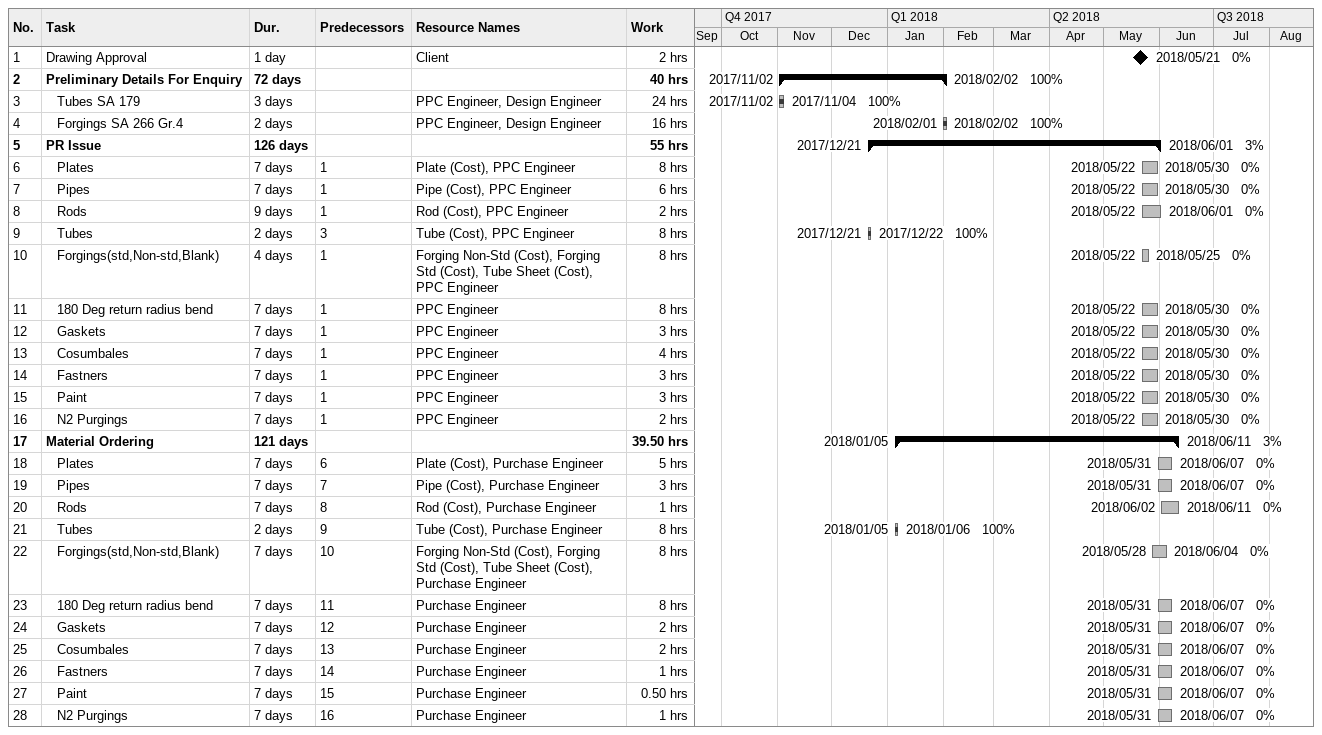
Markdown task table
| ID | Level | Task | Duration | Start | Finish | Predecessors | Resources | % complete | Work (h) |
|---|---|---|---|---|---|---|---|---|---|
| 1 | 1 | Drawing Approval | 1d | 2018-05-21 | 2018-05-21 |  | Client | 0 | 2 |
| 2 | 1 | **Preliminary Details For Enquiry** | 72d | 2017-11-02 | 2018-02-02 |  |  | 100 | 40 |
| 3 | 2 | Tubes SA 179 | 3d | 2017-11-02 | 2017-11-04 |  | PPC Engineer, Design Engineer | 100 | 24 |
| 4 | 2 | Forgings SA 266 Gr.4 | 2d | 2018-02-01 | 2018-02-02 |  | PPC Engineer, Design Engineer | 100 | 16 |
| 5 | 1 | **PR Issue** | 126d | 2017-12-21 | 2018-06-01 |  |  | 3 | 55 |
| 6 | 2 | Plates | 7d | 2018-05-22 | 2018-05-30 | 1 | Plate (Cost), PPC Engineer | 0 | 8 |
| 7 | 2 | Pipes | 7d | 2018-05-22 | 2018-05-30 | 1 | Pipe (Cost), PPC Engineer | 0 | 6 |
| 8 | 2 | Rods | 9d | 2018-05-22 | 2018-06-01 | 1 | Rod (Cost), PPC Engineer | 0 | 2 |
| 9 | 2 | Tubes | 2d | 2017-12-21 | 2017-12-22 | 3 | Tube (Cost), PPC Engineer | 100 | 8 |
| 10 | 2 | Forgings(std,Non-std,Blank) | 4d | 2018-05-22 | 2018-05-25 | 1 | Forging Non-Std (Cost), Forging Std (Cost), Tube Sheet (Cost), PPC Engineer | 0 | 8 |
| 11 | 2 | 180 Deg return radius bend | 7d | 2018-05-22 | 2018-05-30 | 1 | PPC Engineer | 0 | 8 |
| 12 | 2 | Gaskets | 7d | 2018-05-22 | 2018-05-30 | 1 | PPC Engineer | 0 | 3 |
| 13 | 2 | Cosumbales | 7d | 2018-05-22 | 2018-05-30 | 1 | PPC Engineer | 0 | 4 |
| 14 | 2 | Fastners | 7d | 2018-05-22 | 2018-05-30 | 1 | PPC Engineer | 0 | 3 |
| 15 | 2 | Paint | 7d | 2018-05-22 | 2018-05-30 | 1 | PPC Engineer | 0 | 3 |
| 16 | 2 | N2 Purgings | 7d | 2018-05-22 | 2018-05-30 | 1 | PPC Engineer | 0 | 2 |
| 17 | 1 | **Material Ordering** | 121d | 2018-01-05 | 2018-06-11 |  |  | 3 | 39.50 |
| 18 | 2 | Plates | 7d | 2018-05-31 | 2018-06-07 | 6 | Plate (Cost), Purchase Engineer | 0 | 5 |
| 19 | 2 | Pipes | 7d | 2018-05-31 | 2018-06-07 | 7 | Pipe (Cost), Purchase Engineer | 0 | 3 |
| 20 | 2 | Rods | 7d | 2018-06-02 | 2018-06-11 | 8 | Rod (Cost), Purchase Engineer | 0 | 1 |
| 21 | 2 | Tubes | 2d | 2018-01-05 | 2018-01-06 | 9 | Tube (Cost), Purchase Engineer | 100 | 8 |
| 22 | 2 | Forgings(std,Non-std,Blank) | 7d | 2018-05-28 | 2018-06-04 | 10 | Forging Non-Std (Cost), Forging Std (Cost), Tube Sheet (Cost), Purchase Engineer | 0 | 8 |
| 23 | 2 | 180 Deg return radius bend | 7d | 2018-05-31 | 2018-06-07 | 11 | Purchase Engineer | 0 | 8 |
| 24 | 2 | Gaskets | 7d | 2018-05-31 | 2018-06-07 | 12 | Purchase Engineer | 0 | 2 |
| 25 | 2 | Cosumbales | 7d | 2018-05-31 | 2018-06-07 | 13 | Purchase Engineer | 0 | 2 |
| 26 | 2 | Fastners | 7d | 2018-05-31 | 2018-06-07 | 14 | Purchase Engineer | 0 | 1 |
| 27 | 2 | Paint | 7d | 2018-05-31 | 2018-06-07 | 15 | Purchase Engineer | 0 | 0.50 |
| 28 | 2 | N2 Purgings | 7d | 2018-05-31 | 2018-06-07 | 16 | Purchase Engineer | 0 | 1 |
